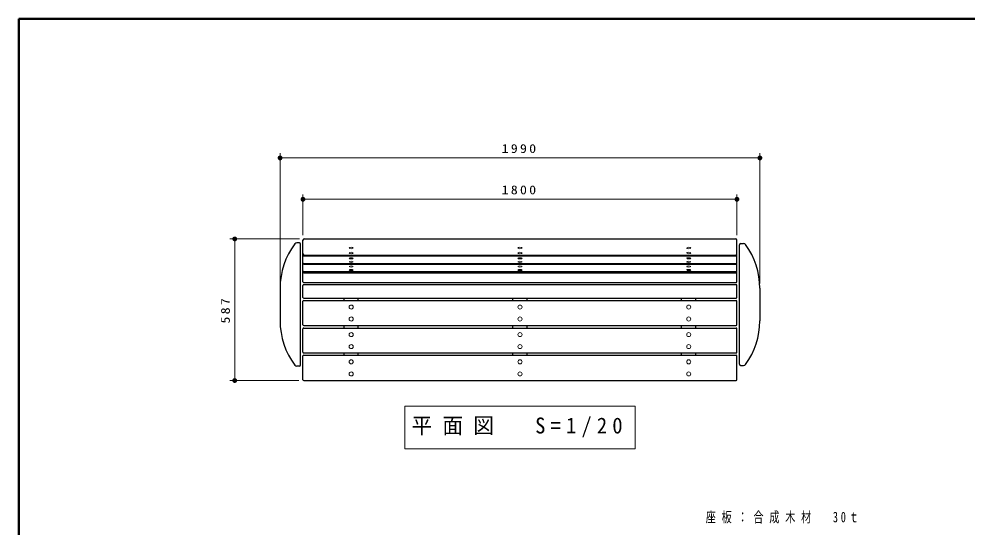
# Model space of a CAD drawing. Units: millimetres on the paper, scale 1:20. Extents: x -385 to 0, y 0 to 267.
# Drawn here: x -385 to -188.4, y 161.8 to 267 of the extents above; entities that cross this region are included whole.
import ezdxf

# ---------------------------------------------------------------- set-up
doc = ezdxf.new("R2010")
doc.units = ezdxf.units.MM
doc.layers.add('LY_1', color=7, linetype='Continuous', lineweight=13)
doc.layers.add('LY_2', color=7, linetype='Continuous', lineweight=13)
doc.styles.add('ＭＳ ゴシック', font='')
doc.styles.get('ＭＳ ゴシック').set_extended_font_data('MS Gothic')

# ---------------------------------------------------------------- blocks, each defined once
blk = doc.blocks.new('filled_dot')
at = {"color": 0, "linetype": 'Continuous', "lineweight": -2, "const_width": 1.25}
blk.add_lwpolyline([(-0.625, 0, 1), (0.625, 0, 1)], format="xyb", close=True, dxfattribs=at)

msp = doc.modelspace()

# ---------------------------------------------------------------- linework, layer by layer
at = {"layer": 'LY_1'}
for p, q in [((-330.853, 212.225), (-330.853, 239.211)), ((-330.853, 238.211), (-231.353, 238.211)), ((-231.353, 212.225), (-231.353, 239.211)), ((-326.103, 222.187), (-326.103, 230.649)), ((-236.103, 222.187), (-236.103, 230.649)), ((-326.103, 229.649), (-236.103, 229.649)), ((-326.853, 221.437), (-341.249, 221.437)), ((-340.249, 192.1), (-340.249, 221.437)), ((-326.953, 192.1), (-341.249, 192.1)), ((-305.003, 186.781), (-305.003, 177.981)), ((-257.203, 186.781), (-305.003, 186.781)), ((-257.203, 177.981), (-257.203, 186.781)), ((-305.003, 177.981), (-257.203, 177.981))]:
    msp.add_line(p, q, dxfattribs=at)
at = {"layer": 'LY_1', "color": 21, "lineweight": 25}
for p, q in [((-326.853, 220.6), (-327.384, 220.6)), ((-326.603, 195.35), (-326.603, 220.35)), ((-326.103, 212.558), (-326.103, 221.187)), ((-325.853, 221.437), (-236.353, 221.437)), ((-236.103, 212.558), (-236.103, 221.187)), ((-235.603, 195.475), (-235.603, 220.225)), ((-235.353, 220.475), (-234.728, 220.475)), ((-325.953, 217.899), (-236.253, 217.899)), ((-325.953, 216.36), (-236.253, 216.36)), ((-325.853, 218.092), (-236.353, 218.092)), ((-325.953, 216.218), (-236.253, 216.218)), ((-325.953, 214.679), (-236.253, 214.679)), ((-325.953, 214.419), (-236.253, 214.419)), ((-325.953, 212.408), (-236.253, 212.408)), ((-330.853, 211.225), (-330.853, 204.475)), ((-326.103, 209.313), (-326.103, 211.818)), ((-325.953, 211.968), (-236.253, 211.968)), ((-236.103, 209.313), (-236.103, 211.818)), ((-231.353, 211.225), (-231.353, 204.475)), ((-326.103, 203.668), (-326.103, 208.523)), ((-325.953, 209.163), (-236.253, 209.163)), ((-325.953, 208.673), (-236.253, 208.673)), ((-236.103, 203.668), (-236.103, 208.523)), ((-326.103, 197.96), (-326.103, 202.816)), ((-325.953, 203.518), (-236.253, 203.518)), ((-325.953, 202.966), (-236.253, 202.966)), ((-236.103, 197.96), (-236.103, 202.816)), ((-326.103, 192.25), (-326.103, 197.2)), ((-325.953, 197.81), (-236.253, 197.81)), ((-325.953, 197.35), (-236.253, 197.35)), ((-236.103, 192.25), (-236.103, 197.2)), ((-326.853, 195.1), (-327.384, 195.1)), ((-235.353, 195.225), (-234.728, 195.225)), ((-325.953, 192.1), (-236.253, 192.1))]:
    msp.add_line(p, q, dxfattribs=at)
at = {"layer": 'LY_1', "lineweight": 25}
for p, q in [((-317.578, 208.673), (-317.578, 209.163)), ((-314.628, 208.673), (-314.628, 209.163)), ((-282.578, 208.673), (-282.578, 209.163)), ((-279.628, 208.673), (-279.628, 209.163)), ((-247.578, 208.673), (-247.578, 209.163)), ((-244.628, 208.673), (-244.628, 209.163)), ((-317.578, 202.966), (-317.578, 203.518)), ((-314.628, 202.966), (-314.628, 203.518)), ((-282.578, 202.966), (-282.578, 203.518)), ((-279.628, 202.966), (-279.628, 203.518)), ((-247.578, 202.966), (-247.578, 203.518)), ((-244.628, 202.966), (-244.628, 203.518)), ((-317.578, 197.35), (-317.578, 197.81)), ((-314.628, 197.35), (-314.628, 197.81)), ((-282.578, 197.35), (-282.578, 197.81)), ((-279.628, 197.35), (-279.628, 197.81)), ((-247.578, 197.35), (-247.578, 197.81)), ((-244.628, 197.35), (-244.628, 197.81))]:
    msp.add_line(p, q, dxfattribs=at)
at = {"layer": 'LY_1'}
for centre in [(-316.103, 195.975), (-281.103, 195.975), (-246.103, 195.975), (-316.103, 193.475), (-281.103, 193.475), (-246.103, 193.475)]:
    msp.add_circle(centre, 0.425, dxfattribs=at)
at = {"layer": 'LY_1', "color": 21, "lineweight": 25}
for centre, radius, start, end in [((-315.603, 211.225), 15.25, 143.00862, 180), ((-327.384, 220.1), 0.5, 90, 143.00862), ((-326.853, 220.35), 0.25, 0, 90), ((-325.853, 221.187), 0.25, 90, 180), ((-236.353, 221.187), 0.25, 0, 90), ((-235.353, 220.225), 0.25, 90, 180), ((-234.728, 219.975), 0.5, 36.38587, 90), ((-246.603, 211.225), 15.25, 0, 36.38587), ((-325.853, 218.342), 0.25, 180, 270), ((-236.353, 218.342), 0.25, 270, 0), ((-325.953, 218.049), 0.15, 180, 270), ((-325.953, 216.51), 0.15, 180, 270), ((-325.953, 216.368), 0.15, 180, 270), ((-236.253, 218.049), 0.15, 270, 0), ((-236.253, 216.51), 0.15, 270, 0), ((-236.253, 216.368), 0.15, 270, 0), ((-325.953, 214.829), 0.15, 180, 270), ((-325.953, 214.569), 0.15, 180, 270), ((-236.253, 214.829), 0.15, 270, 0), ((-236.253, 214.569), 0.15, 270, 0), ((-325.953, 212.558), 0.15, 180, 270), ((-236.253, 212.558), 0.15, 270, 0), ((-325.953, 211.818), 0.15, 90, 180), ((-236.253, 211.818), 0.15, 0, 90), ((-325.953, 209.313), 0.15, 180, 270), ((-325.953, 208.523), 0.15, 90, 180), ((-236.253, 209.313), 0.15, 270, 0), ((-236.253, 208.523), 0.15, 0, 90), ((-315.603, 204.475), 15.25, 180, 216.99138), ((-246.603, 204.475), 15.25, 323.61413, 0), ((-325.953, 203.668), 0.15, 180, 270), ((-325.953, 202.816), 0.15, 90, 180), ((-236.253, 203.668), 0.15, 270, 0), ((-236.253, 202.816), 0.15, 0, 90), ((-325.953, 197.96), 0.15, 180, 270), ((-325.953, 197.2), 0.15, 90, 180), ((-236.253, 197.96), 0.15, 270, 0), ((-236.253, 197.2), 0.15, 0, 90), ((-327.384, 195.6), 0.5, 216.99138, 270), ((-326.853, 195.35), 0.25, 270, 0), ((-235.353, 195.475), 0.25, 180, 270), ((-234.728, 195.725), 0.5, 270, 323.61413), ((-325.953, 192.25), 0.15, 180, 270), ((-236.253, 192.25), 0.15, 270, 0)]:
    msp.add_arc(centre, radius, start, end, dxfattribs=at)
at = {"layer": 'LY_1'}
for centre, ratio in [((-316.103, 219.542), 0.406746), ((-316.103, 218.525), 0.406746), ((-281.103, 219.542), 0.406746), ((-281.103, 218.525), 0.406746), ((-246.103, 219.542), 0.406746), ((-246.103, 218.525), 0.406746), ((-316.103, 217.416), 0.292353), ((-316.103, 216.685), 0.292353), ((-281.103, 217.416), 0.292353), ((-281.103, 216.685), 0.292353), ((-246.103, 217.416), 0.292353), ((-246.103, 216.685), 0.292353), ((-316.103, 215.735), 0.292353), ((-316.103, 215.004), 0.292353), ((-281.103, 215.735), 0.292353), ((-281.103, 215.004), 0.292353), ((-246.103, 215.735), 0.292353), ((-246.103, 215.004), 0.292353), ((-316.103, 207.326), 0.992544), ((-281.103, 207.326), 0.992544), ((-246.103, 207.326), 0.992544), ((-316.103, 204.845), 0.992544), ((-281.103, 204.845), 0.992544), ((-246.103, 204.845), 0.992544), ((-316.103, 201.619), 0.992544), ((-281.103, 201.619), 0.992544), ((-246.103, 201.619), 0.992544), ((-316.103, 199.138), 0.992544), ((-281.103, 199.138), 0.992544), ((-246.103, 199.138), 0.992544)]:
    msp.add_ellipse(centre, major_axis=(0.425, 0), ratio=ratio, dxfattribs=at)
at = {"layer": 'LY_2', "lineweight": 50}
for p, q in [((-385, 267), (-385, 0)), ((0, 267), (-385, 267))]:
    msp.add_line(p, q, dxfattribs=at)

# ---------------------------------------------------------------- block references
at = {"layer": 'LY_1', "xscale": 0.4, "yscale": 0.4}
for p in [(-330.853, 238.211), (-326.103, 229.649)]:
    msp.add_blockref('filled_dot', p, dxfattribs=at)
for p, rotation in [((-231.353, 238.211), 180), ((-236.103, 229.649), 180), ((-340.249, 221.437), 270), ((-340.249, 192.1), 90)]:
    msp.add_blockref('filled_dot', p, dxfattribs=dict(at, rotation=rotation))

# ---------------------------------------------------------------- texts
at = {"layer": 'LY_1', "style": 'ＭＳ ゴシック'}
for s, insert, char_height, attachment_point in [('\\T1.33;\\W1.15;1990', (-281.103, 239.211), 1.833, 8), ('\\T1.33;\\W1.15;1800', (-281.103, 230.649), 1.833, 8), ('\\T1.5;\\W0.95;平面図\u3000S=1/20', (-303.603, 182.381), 3.299, 4), ('\\T1.57;\\W0.7;座板：合成木材\u300030ｔ', (-242.586, 163.694), 2.199, 4)]:
    msp.add_mtext(s, dxfattribs=dict(at, insert=insert, char_height=char_height, attachment_point=attachment_point))
at = {"layer": 'LY_1', "insert": (-341.249, 206.769), "char_height": 1.833, "attachment_point": 8, "rotation": 90, "style": 'ＭＳ ゴシック'}
msp.add_mtext('\\T1.33;\\W1.15;587', dxfattribs=at)

doc.saveas('drawing.dxf')
